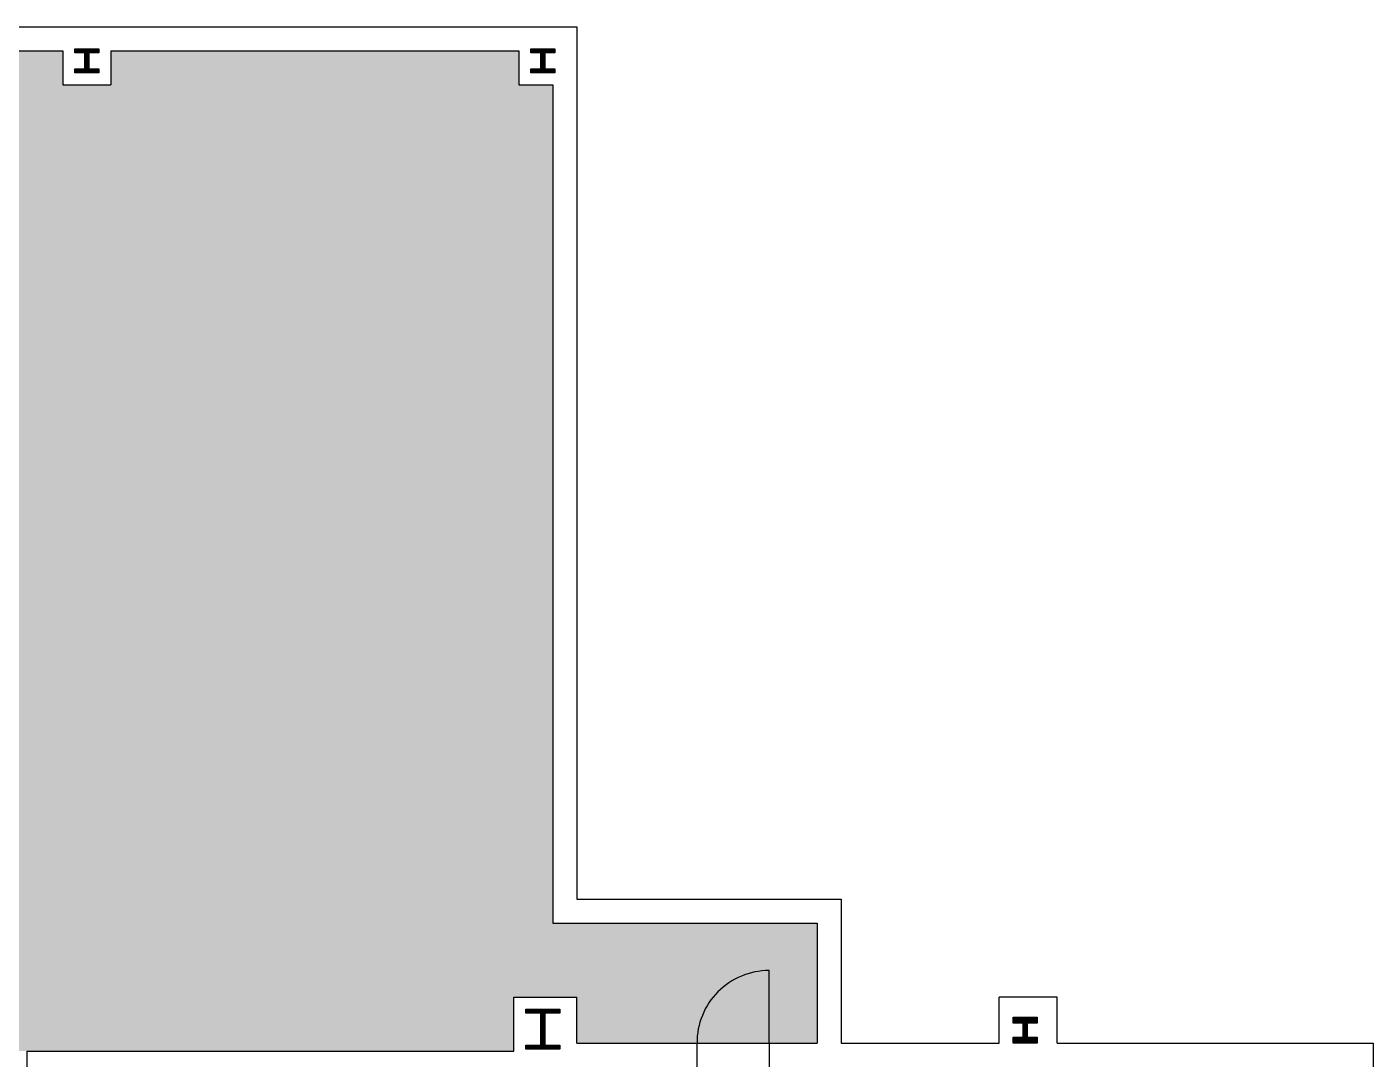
# Model space of a CAD drawing. Header units: inches. Extents: x -91 to 1852, y 0 to 2735.
# Drawn here: x 1125 to 1798, y 2219 to 2735 of the extents above; entities that cross this region are included whole.
import ezdxf

# ---------------------------------------------------------------- set-up
doc = ezdxf.new("R2010")
doc.units = ezdxf.units.IN
doc.header["$LTSCALE"] = 10
doc.header["$MEASUREMENT"] = 0
for name, color, linetype in [('A-COLS', 5, 'CONTINUOUS'), ('A-DOOR', 2, 'CONTINUOUS'), ('A-WALL', 5, 'CONTINUOUS'), ('Rooms-Category-Color', 7, 'CONTINUOUS'), ('Rooms-College-Color', 7, 'CONTINUOUS'), ('Rooms-Department-Color', 7, 'CONTINUOUS'), ('Rooms-Division-Color', 7, 'CONTINUOUS')]:
    doc.layers.add(name, color=color, linetype=linetype)

msp = doc.modelspace()

# ---------------------------------------------------------------- hatches: boundary and pattern name
at = {"layer": 'Rooms-Category-Color', "true_color": 0xffe090}
msp.add_hatch(color=41, dxfattribs=at).paths.add_polyline_path([(1371.02669384703, 2706.081822219305), (1371.026693835855, 2723.081822217442), (1167.02669384703, 2723.081822220236), (1167.026693858206, 2706.081822216511), (1143.026693858206, 2706.081822213717), (1143.026693835855, 2723.081822217442), (939.0266938582063, 2723.081822220236), (939.0266938470304, 2706.081822222099), (915.0266938358545, 2706.081822219305), (915.0266938470304, 2723.08182222303), (711.0266938470304, 2723.081822225824), (711.0266938582063, 2706.081822222099), (687.0266938582063, 2706.081822219305), (687.0266938358545, 2723.08182222303), (470.0266938507557, 2723.081822225824), (470.0266938507557, 2706.081822222099), (454.026693854481, 2706.081822230481), (454.026693854481, 2486.08182222303), (470.0266938507557, 2486.08182222303), (470.0266938507557, 2462.08182222303), (454.0266938656569, 2462.08182222303), (454.0266938433051, 2248.081822223961), (470.0266938507557, 2248.081822226755), (471.0266938358545, 2223.081822222099), (687.0266938358545, 2223.081822236069), (687.0266938470304, 2250.050856552087), (711.0266938582063, 2250.050856549293), (711.0266938470304, 2223.081822222099), (1368.526693850756, 2223.081822205335), (1368.52669383958, 2250.050856549293), (1400.026693861932, 2250.050856535323), (1400.026693828404, 2227.081822212785), (1520.026693850756, 2227.081822207198), (1520.02669383958, 2287.081822207198), (1388.026693850756, 2287.081822221167), (1388.026693850756, 2706.081822222099)])
at = {"layer": 'Rooms-College-Color', "true_color": 0xffff64}
msp.add_hatch(color=51, dxfattribs=at).paths.add_polyline_path([(1371.02669384703, 2706.081822219305), (1371.026693835855, 2723.081822217442), (1167.02669384703, 2723.081822220236), (1167.026693858206, 2706.081822216511), (1143.026693858206, 2706.081822213717), (1143.026693835855, 2723.081822217442), (939.0266938582063, 2723.081822220236), (939.0266938470304, 2706.081822222099), (915.0266938358545, 2706.081822219305), (915.0266938470304, 2723.08182222303), (711.0266938470304, 2723.081822225824), (711.0266938582063, 2706.081822222099), (687.0266938582063, 2706.081822219305), (687.0266938358545, 2723.08182222303), (470.0266938507557, 2723.081822225824), (470.0266938507557, 2706.081822222099), (454.026693854481, 2706.081822230481), (454.026693854481, 2486.08182222303), (470.0266938507557, 2486.08182222303), (470.0266938507557, 2462.08182222303), (454.0266938656569, 2462.08182222303), (454.0266938433051, 2248.081822223961), (470.0266938507557, 2248.081822226755), (471.0266938358545, 2223.081822222099), (687.0266938358545, 2223.081822236069), (687.0266938470304, 2250.050856552087), (711.0266938582063, 2250.050856549293), (711.0266938470304, 2223.081822222099), (1368.526693850756, 2223.081822205335), (1368.52669383958, 2250.050856549293), (1400.026693861932, 2250.050856535323), (1400.026693828404, 2227.081822212785), (1520.026693850756, 2227.081822207198), (1520.02669383958, 2287.081822207198), (1388.026693850756, 2287.081822221167), (1388.026693850756, 2706.081822222099)])
at = {"layer": 'Rooms-Department-Color', "true_color": 0x80bc67}
msp.add_hatch(color=83, dxfattribs=at).paths.add_polyline_path([(1371.02669384703, 2706.081822219305), (1371.026693835855, 2723.081822217442), (1167.02669384703, 2723.081822220236), (1167.026693858206, 2706.081822216511), (1143.026693858206, 2706.081822213717), (1143.026693835855, 2723.081822217442), (939.0266938582063, 2723.081822220236), (939.0266938470304, 2706.081822222099), (915.0266938358545, 2706.081822219305), (915.0266938470304, 2723.08182222303), (711.0266938470304, 2723.081822225824), (711.0266938582063, 2706.081822222099), (687.0266938582063, 2706.081822219305), (687.0266938358545, 2723.08182222303), (470.0266938507557, 2723.081822225824), (470.0266938507557, 2706.081822222099), (454.026693854481, 2706.081822230481), (454.026693854481, 2486.08182222303), (470.0266938507557, 2486.08182222303), (470.0266938507557, 2462.08182222303), (454.0266938656569, 2462.08182222303), (454.0266938433051, 2248.081822223961), (470.0266938507557, 2248.081822226755), (471.0266938358545, 2223.081822222099), (687.0266938358545, 2223.081822236069), (687.0266938470304, 2250.050856552087), (711.0266938582063, 2250.050856549293), (711.0266938470304, 2223.081822222099), (1368.526693850756, 2223.081822205335), (1368.52669383958, 2250.050856549293), (1400.026693861932, 2250.050856535323), (1400.026693828404, 2227.081822212785), (1520.026693850756, 2227.081822207198), (1520.02669383958, 2287.081822207198), (1388.026693850756, 2287.081822221167), (1388.026693850756, 2706.081822222099)])
at = {"layer": 'Rooms-Division-Color', "true_color": 0x80bc67}
msp.add_hatch(color=83, dxfattribs=at).paths.add_polyline_path([(1371.02669384703, 2706.081822219305), (1371.026693835855, 2723.081822217442), (1167.02669384703, 2723.081822220236), (1167.026693858206, 2706.081822216511), (1143.026693858206, 2706.081822213717), (1143.026693835855, 2723.081822217442), (939.0266938582063, 2723.081822220236), (939.0266938470304, 2706.081822222099), (915.0266938358545, 2706.081822219305), (915.0266938470304, 2723.08182222303), (711.0266938470304, 2723.081822225824), (711.0266938582063, 2706.081822222099), (687.0266938582063, 2706.081822219305), (687.0266938358545, 2723.08182222303), (470.0266938507557, 2723.081822225824), (470.0266938507557, 2706.081822222099), (454.026693854481, 2706.081822230481), (454.026693854481, 2486.08182222303), (470.0266938507557, 2486.08182222303), (470.0266938507557, 2462.08182222303), (454.0266938656569, 2462.08182222303), (454.0266938433051, 2248.081822223961), (470.0266938507557, 2248.081822226755), (471.0266938358545, 2223.081822222099), (687.0266938358545, 2223.081822236069), (687.0266938470304, 2250.050856552087), (711.0266938582063, 2250.050856549293), (711.0266938470304, 2223.081822222099), (1368.526693850756, 2223.081822205335), (1368.52669383958, 2250.050856549293), (1400.026693861932, 2250.050856535323), (1400.026693828404, 2227.081822212785), (1520.026693850756, 2227.081822207198), (1520.02669383958, 2287.081822207198), (1388.026693850756, 2287.081822221167), (1388.026693850756, 2706.081822222099)])

# ---------------------------------------------------------------- linework, layer by layer
at = {"layer": 'A-COLS'}
for p, q in [((1149.026693858206, 2724.081822213717, -5.00676833325997e-09), (1161.02669384703, 2724.081822219305, -5.00676833325997e-09)), ((1149.02669384703, 2722.081822218373, -5.00676833325997e-09), (1149.026693858206, 2724.081822213717, -5.00676833325997e-09)), ((1149.02669384703, 2723.581822221167, -5.00676833325997e-09), (1161.02669384703, 2723.581822215579, -5.00676833325997e-09)), ((1149.02669384703, 2723.081822220236, -5.00676833325997e-09), (1161.02669384703, 2723.081822217442, -5.00676833325997e-09)), ((1149.02669384703, 2722.581822216511, -5.00676833325997e-09), (1161.02669384703, 2722.581822219305, -5.00676833325997e-09)), ((1154.026693850756, 2722.081822218373, -5.00676833325997e-09), (1149.02669384703, 2722.081822218373, -5.00676833325997e-09)), ((1154.02669383958, 2714.081822217442, -5.00676833325997e-09), (1154.026693850756, 2722.081822218373, -5.00676833325997e-09)), ((1154.526693843305, 2714.081822214648, -5.00676833325997e-09), (1154.526693843305, 2722.081822215579, -5.00676833325997e-09)), ((1155.026693835855, 2714.081822217442, -5.00676833325997e-09), (1155.02669384703, 2722.081822215579, -5.00676833325997e-09)), ((1155.52669383958, 2714.081822217442, -5.00676833325997e-09), (1155.526693850756, 2722.081822218373, -5.00676833325997e-09)), ((1156.026693843305, 2722.081822215579, -5.00676833325997e-09), (1156.026693832129, 2714.081822214648, -5.00676833325997e-09)), ((1161.02669384703, 2722.081822215579, -5.00676833325997e-09), (1156.026693843305, 2722.081822215579, -5.00676833325997e-09)), ((1161.02669384703, 2724.081822219305, -5.00676833325997e-09), (1161.02669384703, 2722.081822215579, -5.00676833325997e-09)), ((1377.026693835855, 2724.081822213717, -5.00676833325997e-09), (1389.02669384703, 2724.081822213717, -5.00676833325997e-09)), ((1377.02669384703, 2722.081822212785, -5.00676833325997e-09), (1377.026693835855, 2724.081822213717, -5.00676833325997e-09)), ((1377.026693835855, 2723.581822209992, -5.00676833325997e-09), (1389.026693835855, 2723.581822209992, -5.00676833325997e-09)), ((1377.026693858206, 2723.081822211854, -5.00676833325997e-09), (1389.026693858206, 2723.081822206266, -5.00676833325997e-09)), ((1377.026693858206, 2722.581822210923, -5.00676833325997e-09), (1389.02669384703, 2722.581822213717, -5.00676833325997e-09)), ((1382.026693850756, 2722.081822207198, -5.00676833325997e-09), (1377.02669384703, 2722.081822212785, -5.00676833325997e-09)), ((1382.026693850756, 2714.081822206266, -5.00676833325997e-09), (1382.026693850756, 2722.081822207198, -5.00676833325997e-09)), ((1382.526693854481, 2714.081822214648, -5.00676833325997e-09), (1382.526693843305, 2722.081822209992, -5.00676833325997e-09)), ((1383.02669384703, 2714.081822217442, -5.00676833325997e-09), (1383.02669384703, 2722.081822215579, -5.00676833325997e-09)), ((1383.526693850756, 2714.081822211854, -5.00676833325997e-09), (1383.52669383958, 2722.081822212785, -5.00676833325997e-09)), ((1384.026693843305, 2722.081822215579, -5.00676833325997e-09), (1384.026693843305, 2714.081822214648, -5.00676833325997e-09)), ((1389.02669384703, 2722.081822215579, -5.00676833325997e-09), (1384.026693843305, 2722.081822215579, -5.00676833325997e-09)), ((1389.02669384703, 2724.081822213717, -5.00676833325997e-09), (1389.02669384703, 2722.081822215579, -5.00676833325997e-09)), ((1149.02669384703, 2714.081822217442, -5.00676833325997e-09), (1154.02669383958, 2714.081822217442, -5.00676833325997e-09)), ((1149.026693835855, 2712.081822219305, -5.00676833325997e-09), (1149.02669384703, 2714.081822217442, -5.00676833325997e-09)), ((1161.026693858206, 2713.581822216511, -5.00676833325997e-09), (1149.02669384703, 2713.581822213717, -5.00676833325997e-09)), ((1161.026693835855, 2713.081822221167, -5.00676833325997e-09), (1149.02669384703, 2713.081822209992, -5.00676833325997e-09)), ((1161.026693835855, 2712.581822211854, -5.00676833325997e-09), (1149.026693835855, 2712.581822217442, -5.00676833325997e-09)), ((1156.026693832129, 2714.081822214648, -5.00676833325997e-09), (1161.026693858206, 2714.081822214648, -5.00676833325997e-09)), ((1161.026693858206, 2714.081822214648, -5.00676833325997e-09), (1161.026693835855, 2712.081822213717, -5.00676833325997e-09)), ((1377.026693835855, 2714.081822217442, -5.00676833325997e-09), (1382.026693850756, 2714.081822206266, -5.00676833325997e-09)), ((1377.02669384703, 2712.081822213717, -5.00676833325997e-09), (1377.026693835855, 2714.081822217442, -5.00676833325997e-09)), ((1389.02669384703, 2713.581822210923, -5.00676833325997e-09), (1377.026693835855, 2713.581822213717, -5.00676833325997e-09)), ((1389.02669384703, 2713.081822212785, -5.00676833325997e-09), (1377.02669384703, 2713.081822215579, -5.00676833325997e-09)), ((1389.026693858206, 2712.581822211854, -5.00676833325997e-09), (1377.02669384703, 2712.581822211854, -5.00676833325997e-09)), ((1384.026693843305, 2714.081822214648, -5.00676833325997e-09), (1389.026693835855, 2714.081822214648, -5.00676833325997e-09)), ((1389.026693835855, 2714.081822214648, -5.00676833325997e-09), (1389.026693835855, 2712.081822213717, -5.00676833325997e-09)), ((1161.026693835855, 2712.081822213717, -5.00676833325997e-09), (1149.026693835855, 2712.081822219305, -5.00676833325997e-09)), ((1389.026693835855, 2712.081822213717, -5.00676833325997e-09), (1377.02669384703, 2712.081822213717, -5.00676833325997e-09)), ((1374.52669383958, 2242.047106185928, -5.00676833325997e-09), (1374.526693850756, 2244.047106186859, -5.00676833325997e-09)), ((1374.526693850756, 2244.047106186859, -5.00676833325997e-09), (1391.526693843305, 2244.047106186859, -5.00676833325997e-09)), ((1374.526693850756, 2243.547106185928, -5.00676833325997e-09), (1391.526693843305, 2243.547106183134, -5.00676833325997e-09)), ((1374.52669383958, 2243.047106187791, -5.00676833325997e-09), (1391.526693832129, 2243.047106184997, -5.00676833325997e-09)), ((1374.52669383958, 2242.547106189653, -5.00676833325997e-09), (1391.526693843305, 2242.547106186859, -5.00676833325997e-09)), ((1382.026693850756, 2242.047106183134, -5.00676833325997e-09), (1374.52669383958, 2242.047106185928, -5.00676833325997e-09)), ((1382.026693850756, 2226.047106181271, -5.00676833325997e-09), (1382.026693850756, 2242.047106183134, -5.00676833325997e-09)), ((1382.526693843305, 2226.047106184065, -5.00676833325997e-09), (1382.526693843305, 2242.047106185928, -5.00676833325997e-09)), ((1383.02669384703, 2226.047106184065, -5.00676833325997e-09), (1383.02669384703, 2242.047106185928, -5.00676833325997e-09)), ((1383.526693850756, 2226.047106186859, -5.00676833325997e-09), (1383.526693850756, 2242.047106183134, -5.00676833325997e-09)), ((1391.526693843305, 2242.047106188722, -5.00676833325997e-09), (1384.026693843305, 2242.047106183134, -5.00676833325997e-09)), ((1384.026693843305, 2242.047106183134, -5.00676833325997e-09), (1384.026693843305, 2226.047106189653, -5.00676833325997e-09)), ((1391.526693843305, 2244.047106186859, -5.00676833325997e-09), (1391.526693843305, 2242.047106188722, -5.00676833325997e-09)), ((1618.026693843305, 2240.050856539048, -5.00676833325997e-09), (1630.026693843305, 2240.050856541842, -5.00676833325997e-09)), ((1618.026693843305, 2238.050856543705, -5.00676833325997e-09), (1618.026693843305, 2240.050856539048, -5.00676833325997e-09)), ((1618.026693843305, 2239.550856546499, -5.00676833325997e-09), (1630.026693843305, 2239.550856540911, -5.00676833325997e-09)), ((1618.026693843305, 2239.050856542774, -5.00676833325997e-09), (1630.026693843305, 2239.050856542774, -5.00676833325997e-09)), ((1618.026693843305, 2239.050856542774, -5.00676833325997e-09), (1630.026693843305, 2239.050856542774, -5.00676833325997e-09)), ((1618.026693832129, 2237.05085654743, -5.00676833325997e-09), (1618.026693843305, 2239.050856542774, -5.00676833325997e-09)), ((1618.026693843305, 2238.550856541842, -5.00676833325997e-09), (1630.026693843305, 2238.550856539048, -5.00676833325997e-09)), ((1618.026693843305, 2238.550856541842, -5.00676833325997e-09), (1630.026693843305, 2238.550856539048, -5.00676833325997e-09)), ((1623.02669384703, 2238.050856543705, -5.00676833325997e-09), (1618.026693843305, 2238.050856543705, -5.00676833325997e-09)), ((1618.026693843305, 2238.050856543705, -5.00676833325997e-09), (1630.026693843305, 2238.050856540911, -5.00676833325997e-09)), ((1618.026693843305, 2237.55085653998, -5.00676833325997e-09), (1630.026693832129, 2237.550856542774, -5.00676833325997e-09)), ((1623.02669384703, 2237.050856541842, -5.00676833325997e-09), (1618.026693832129, 2237.05085654743, -5.00676833325997e-09)), ((1623.026693835855, 2230.050856542774, -5.00676833325997e-09), (1623.02669384703, 2238.050856543705, -5.00676833325997e-09)), ((1623.026693835855, 2229.050856540911, -5.00676833325997e-09), (1623.02669384703, 2237.050856541842, -5.00676833325997e-09)), ((1623.52669383958, 2230.050856545568, -5.00676833325997e-09), (1623.526693850756, 2238.050856546499, -5.00676833325997e-09)), ((1623.52669383958, 2229.050856543705, -5.00676833325997e-09), (1623.526693850756, 2237.050856541842, -5.00676833325997e-09)), ((1624.026693843305, 2230.050856545568, -5.00676833325997e-09), (1624.026693843305, 2238.050856546499, -5.00676833325997e-09)), ((1624.026693843305, 2229.050856543705, -5.00676833325997e-09), (1624.026693843305, 2237.050856544636, -5.00676833325997e-09)), ((1624.526693835855, 2230.050856542774, -5.00676833325997e-09), (1624.526693835855, 2238.050856543705, -5.00676833325997e-09)), ((1624.526693835855, 2229.050856540911, -5.00676833325997e-09), (1624.52669384703, 2237.050856541842, -5.00676833325997e-09)), ((1625.02669383958, 2238.050856546499, -5.00676833325997e-09), (1625.02669383958, 2230.050856545568, -5.00676833325997e-09)), ((1630.026693843305, 2238.050856540911, -5.00676833325997e-09), (1625.02669383958, 2238.050856546499, -5.00676833325997e-09)), ((1625.02669383958, 2237.050856541842, -5.00676833325997e-09), (1625.02669383958, 2229.050856540911, -5.00676833325997e-09)), ((1630.026693832129, 2237.050856541842, -5.00676833325997e-09), (1625.02669383958, 2237.050856541842, -5.00676833325997e-09)), ((1630.026693843305, 2240.050856541842, -5.00676833325997e-09), (1630.026693843305, 2238.050856540911, -5.00676833325997e-09)), ((1630.026693843305, 2239.050856542774, -5.00676833325997e-09), (1630.026693832129, 2237.050856541842, -5.00676833325997e-09)), ((1618.026693843305, 2230.050856542774, -5.00676833325997e-09), (1623.026693835855, 2230.050856542774, -5.00676833325997e-09)), ((1618.026693843305, 2228.050856541842, -5.00676833325997e-09), (1618.026693843305, 2230.050856542774, -5.00676833325997e-09)), ((1630.026693843305, 2229.55085654743, -5.00676833325997e-09), (1618.026693843305, 2229.550856539048, -5.00676833325997e-09)), ((1630.026693843305, 2229.050856543705, -5.00676833325997e-09), (1618.026693843305, 2229.050856546499, -5.00676833325997e-09)), ((1618.026693843305, 2229.050856546499, -5.00676833325997e-09), (1623.026693835855, 2229.050856540911, -5.00676833325997e-09)), ((1618.026693843305, 2227.050856545568, -5.00676833325997e-09), (1618.026693843305, 2229.050856546499, -5.00676833325997e-09)), ((1630.026693843305, 2228.550856542774, -5.00676833325997e-09), (1618.026693843305, 2228.550856548361, -5.00676833325997e-09)), ((1630.026693843305, 2228.550856542774, -5.00676833325997e-09), (1618.026693843305, 2228.550856548361, -5.00676833325997e-09)), ((1630.026693843305, 2228.050856544636, -5.00676833325997e-09), (1618.026693843305, 2228.050856541842, -5.00676833325997e-09)), ((1630.026693843305, 2228.050856544636, -5.00676833325997e-09), (1618.026693843305, 2228.050856541842, -5.00676833325997e-09)), ((1625.02669383958, 2230.050856545568, -5.00676833325997e-09), (1630.026693843305, 2230.05085653998, -5.00676833325997e-09)), ((1625.02669383958, 2229.050856540911, -5.00676833325997e-09), (1630.026693843305, 2229.050856543705, -5.00676833325997e-09)), ((1630.026693843305, 2230.05085653998, -5.00676833325997e-09), (1630.026693843305, 2228.050856544636, -5.00676833325997e-09)), ((1630.026693843305, 2229.050856543705, -5.00676833325997e-09), (1630.026693843305, 2227.050856548361, -5.00676833325997e-09)), ((1374.52669383958, 2224.047106188722, -5.00676833325997e-09), (1374.52669383958, 2226.047106189653, -5.00676833325997e-09)), ((1374.52669383958, 2226.047106189653, -5.00676833325997e-09), (1382.026693850756, 2226.047106181271, -5.00676833325997e-09)), ((1391.526693843305, 2225.547106188722, -5.00676833325997e-09), (1374.52669383958, 2225.547106185928, -5.00676833325997e-09)), ((1391.526693843305, 2225.047106184997, -5.00676833325997e-09), (1374.52669383958, 2225.047106187791, -5.00676833325997e-09)), ((1391.526693843305, 2224.547106184065, -5.00676833325997e-09), (1374.52669383958, 2224.547106189653, -5.00676833325997e-09)), ((1391.526693832129, 2224.047106191516, -5.00676833325997e-09), (1374.52669383958, 2224.047106188722, -5.00676833325997e-09)), ((1384.026693843305, 2226.047106189653, -5.00676833325997e-09), (1391.526693843305, 2226.047106186859, -5.00676833325997e-09)), ((1391.526693843305, 2226.047106186859, -5.00676833325997e-09), (1391.526693832129, 2224.047106191516, -5.00676833325997e-09)), ((1630.026693843305, 2227.550856540911, -5.00676833325997e-09), (1618.026693843305, 2227.550856543705, -5.00676833325997e-09)), ((1630.026693843305, 2227.050856548361, -5.00676833325997e-09), (1618.026693843305, 2227.050856545568, -5.00676833325997e-09))]:
    msp.add_line(p, q, dxfattribs=at)
at = {"layer": 'A-DOOR'}
msp.add_line((1496.02669383958, 2227.081822215579, -5.00676833325997e-09), (1496.026693884283, 2263.335375339724, -5.00676833325997e-09), dxfattribs=at)
msp.add_arc((1496.026693817228, 2227.335375339724, -5.00676833325997e-09), 36, 89.99999994663915, 180.4021343573601, dxfattribs=at)
at = {"layer": 'A-WALL'}
for p, q in [((442.026693854481, 2735.08182222303, -5.00676833325997e-09), (1400.026693850756, 2735.081822211854, -5.00676833325997e-09)), ((1400.026693850756, 2735.081822211854, -5.00676833325997e-09), (1400.026693850756, 2299.081822218373, -5.00676833325997e-09)), ((939.0266938470304, 2723.081822220236, -5.00676833325997e-09), (1143.026693835855, 2723.081822217442, -5.00676833325997e-09)), ((1143.026693835855, 2723.081822217442, -5.00676833325997e-09), (1143.026693858206, 2706.081822213717, -5.00676833325997e-09)), ((1167.02669384703, 2723.081822217442, -5.00676833325997e-09), (1371.026693835855, 2723.081822217442, -5.00676833325997e-09)), ((1167.02669384703, 2723.081822217442, -5.00676833325997e-09), (1167.02669384703, 2706.081822216511, -5.00676833325997e-09)), ((1371.026693835855, 2723.081822217442, -5.00676833325997e-09), (1371.02669384703, 2706.081822219305, -5.00676833325997e-09)), ((1143.026693858206, 2706.081822213717, -5.00676833325997e-09), (1167.02669384703, 2706.081822216511, -5.00676833325997e-09)), ((1371.02669384703, 2706.081822219305, -5.00676833325997e-09), (1388.026693850756, 2706.081822216511, -5.00676833325997e-09)), ((1388.026693850756, 2706.081822216511, -5.00676833325997e-09), (1388.026693850756, 2287.081822215579, -5.00676833325997e-09)), ((1400.02669383958, 2299.081822218373, -5.00676833325997e-09), (1532.026693850756, 2299.081822215579, -5.00676833325997e-09)), ((1532.026693850756, 2299.081822215579, -5.00676833325997e-09), (1532.026693850756, 2227.081822204404, -5.00676833325997e-09)), ((1388.026693828404, 2287.081822221167, -5.00676833325997e-09), (1520.02669383958, 2287.081822207198, -5.00676833325997e-09)), ((1520.02669383958, 2287.081822207198, -5.00676833325997e-09), (1520.026693850756, 2227.081822209992, -5.00676833325997e-09)), ((1368.52669383958, 2223.081822210923, -5.00676833325997e-09), (1368.52669383958, 2250.050856549293, -5.00676833325997e-09)), ((1368.52669383958, 2250.050856549293, -5.00676833325997e-09), (1400.026693850756, 2250.050856535323, -5.00676833325997e-09)), ((1400.026693828404, 2227.081822212785, -5.00676833325997e-09), (1400.02669383958, 2250.050856554881, -5.00676833325997e-09)), ((1640.056928224862, 2250.081822213717, -5.00676833325997e-09), (1611.02669384703, 2250.081822210923, -5.00676833325997e-09)), ((1611.02669384703, 2227.081822207198, -5.00676833325997e-09), (1611.02669384703, 2250.081822210923, -5.00676833325997e-09)), ((1640.056928224862, 2227.081822209992, -5.00676833325997e-09), (1640.056928224862, 2250.081822213717, -5.00676833325997e-09)), ((1125.026693824679, 2223.081822224893, -5.00676833325997e-09), (1368.52669383958, 2223.081822210923, -5.00676833325997e-09)), ((1125.026693835855, 2223.081822219305, -5.00676833325997e-09), (1125.026693835855, 2215.081822218373, -5.00676833325997e-09)), ((1400.026693828404, 2227.081822212785, -5.00676833325997e-09), (1460.026693861932, 2227.081822204404, -5.00676833325997e-09)), ((1460.026693861932, 2227.081822204404, -5.00676833325997e-09), (1460.026693861932, 2215.081822204404, -5.00676833325997e-09)), ((1460.026693873107, 2227.081822209992, -5.00676833325997e-09), (1520.026693850756, 2227.081822209992, -5.00676833325997e-09)), ((1496.026693850756, 2227.081822209992, -5.00676833325997e-09), (1496.02669383958, 2215.081822215579, -5.00676833325997e-09)), ((1532.026693850756, 2227.081822196022, -5.00676833325997e-09), (1611.02669384703, 2227.081822207198, -5.00676833325997e-09)), ((1640.056928224862, 2227.081822209992, -5.00676833325997e-09), (1798.026693843305, 2227.081822212785, -5.00676833325997e-09)), ((1798.026693843305, 2227.081822212785, -5.00676833325997e-09), (1798.026693832129, 1891.081822215579, -5.00676833325997e-09))]:
    msp.add_line(p, q, dxfattribs=at)

doc.saveas('drawing.dxf')
